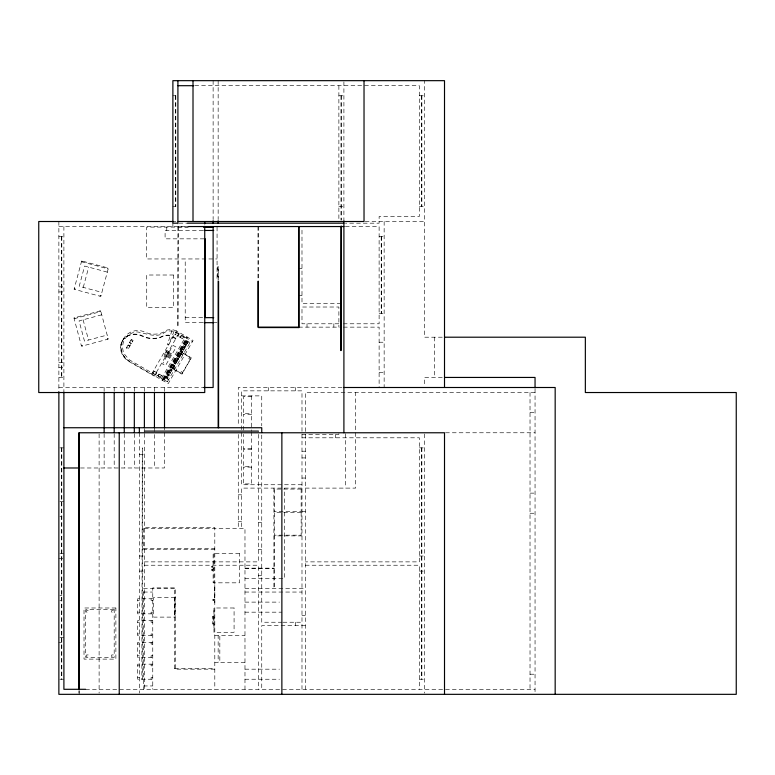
<?xml version="1.0" encoding="UTF-8"?>
<svg xmlns="http://www.w3.org/2000/svg" width="775" height="775" viewBox="0 0 775 775"><rect width="100%" height="100%" fill="white"/><g stroke="black" fill="none" stroke-linecap="round" stroke-linejoin="round"><path stroke-width="0.58" stroke-dasharray="3.88 2.91" d="M176.555 357.343L178.802 358.767L176.361 357.75M74.894 289.472L75.107 288.658L74.303 288.445M82.266 261.94L82.489 261.127M83.264 287.38L88.689 267.133M99.994 296.195L100.207 295.391L101.021 295.604M107.376 268.663L107.589 267.859M178.744 333.628L154.235 376.078L128.166 361.024A16.546 14.328 30 0 1 122.227 341.107L122.44 340.748A16.546 14.328 30 0 1 142.658 335.933A22.165 19.201 30 0 0 164.116 335.333L168.698 335.12L176.032 338.336M151.629 374.093L176.555 330.925L193.101 340.477L168.185 383.644L128.379 360.666A16.546 14.328 30 0 1 122.44 340.748M153.169 373.046L154.225 371.225M175.373 334.597L176.419 332.785M155.426 374.344L156.472 372.523M177.62 335.895L178.667 334.083M155.736 374.519L156.782 372.707M177.93 336.079L178.977 334.267M157.916 375.778L158.962 373.967M180.11 337.338L181.156 335.527M158.236 375.962L159.282 374.151M180.43 337.522L181.476 335.711M160.299 377.154L161.345 375.342M182.493 338.714L183.539 336.892M161.549 378.365L185.215 337.377C178.696 332.746 169.706 327.496 162.469 333.957C153.905 337.561 145.468 333.095 136.981 331.884A15.248 15.248 0 0 0 124.242 353.952L129.328 359.842L168.814 382.55M162.585 378.956L186.93 336.922M162.014 380.079L162.643 378.994M162.372 380.293L163.002 379.198M186.659 338.22L187.288 337.125M163.157 379.295L186.823 338.307M163.486 379.479L187.143 338.491M163.728 379.614L187.385 338.636M164.387 380.002L188.054 339.014M172.505 368.687L181.912 352.402L191.338 357.847L181.931 374.141L170.636 367.65M172.786 368.532L181.912 352.722M182.232 352.819L179.79 351.802M174.191 369.346L175.005 367.931L173.6 367.118M183.317 353.536L182.503 354.95L181.098 354.136M167.39 381.736L191.057 340.758M180.527 372.998L181.34 371.593L182.745 372.407M189.652 357.198L188.838 358.602L190.243 359.416M74.148 318.728L100.866 311.569M101.738 314.805L79.06 320.889L84.485 341.126L107.163 335.052M81.307 345.456L82.111 345.233L82.334 346.047M108.025 338.297L107.221 338.51L107.434 339.324M194.816 85.696L419.353 85.696L419.353 216.477L379.12 216.477L379.12 223.181L345.437 223.181M172.883 95.761L175.906 95.761M338.878 95.761L343.906 95.761M419.353 95.761L424.39 95.761M172.883 206.421L175.906 206.421M338.878 206.421L343.906 206.421M419.353 206.421L424.39 206.421M173.891 221.505L175.906 221.505M365.209 221.505L424.39 221.505M179.035 223.181L187.531 223.181M58.871 226.542L188.519 226.542M345.369 226.542L379.12 226.542L379.12 323.785L343.422 323.785M178.337 226.959L187.986 226.959M188.422 227.104L146.649 227.104L146.649 258.957L217.068 258.957M203.04 230.456L165.094 230.456L165.094 238.836L205.336 238.836M58.871 236.598L63.899 236.598M379.12 236.598L384.148 236.598M298.637 268.46L301.988 268.46M58.871 286.895L63.899 286.895M58.871 291.933L63.899 291.933M298.637 295.285L301.988 295.285M341.048 303.664L301.988 303.664L301.988 227.734M379.12 313.73L384.148 313.73M185.215 317.643L202.963 317.643M202.914 322.671L185.215 322.671L185.215 258.957M213.532 322.671L217.068 322.671M338.878 323.785L301.988 323.785L301.988 307.016L338.878 307.016L338.878 327.137M298.637 327.137L339.479 327.137M343.422 327.137L379.12 327.137L379.12 387.5M442.273 337.202L424.39 337.202L424.39 80.668M379.12 342.23L384.148 342.23M58.871 362.351L63.899 362.351M58.871 367.379L63.899 367.379M379.12 372.407L384.148 372.407M58.871 377.444L63.899 377.444M442.273 377.444L424.39 377.444L424.39 386.386M58.871 387.5L204.745 387.5M341.988 387.5L238.274 387.5L238.274 426.085M535.05 392.528L305.34 392.528L305.34 689.304M241.626 395.88L261.747 395.88L261.747 425.901M251.691 396.722L243.302 396.722L243.302 413.492L251.691 413.492M530.023 412.649L535.05 412.649M251.691 414.325L243.302 414.325L243.302 431.094M445.528 432.77L535.05 432.77M301.988 434.446L338.878 434.446L338.878 432.77M301.988 437.798L419.353 437.798L419.353 561.875L305.34 561.875M59.878 447.863L63.899 447.863M419.353 447.863L424.39 447.863M251.691 448.696L243.302 448.696L243.302 434.329M251.691 449.539L243.302 449.539L243.302 466.308L251.691 466.308M301.988 451.215L305.34 451.215M139.355 454.567L144.382 454.567M301.988 457.918L305.34 457.918M251.691 467.141L243.302 467.141L243.302 483.91L251.691 483.91M80.474 467.984L164.503 467.984L164.503 431.287M301.988 478.039L305.34 478.039M301.988 484.743L241.626 484.743L241.626 390.852L301.988 390.852L301.988 689.304M301.988 488.105L241.626 488.105L241.626 528.337M305.34 488.105L355.647 488.105L355.647 392.528M530.023 493.132L535.05 493.132M238.274 494.808L241.626 494.808M59.878 501.512L63.899 501.512M301.988 511.578L305.34 511.578M530.023 513.253L535.05 513.253M59.878 516.605L61.884 516.605M238.274 521.633L241.626 521.633M258.395 522.476L261.747 522.476M144.382 528.337L244.977 528.337L244.977 689.304M301.988 535.883L274.321 535.883L274.321 588.7M143.54 548.458L214.801 548.458M214.801 549.301L143.54 549.301L143.54 527.504L214.801 527.504L214.801 689.304M258.395 549.301L261.747 549.301M59.878 553.495L63.899 553.495M139.355 556.004L144.382 556.004M419.353 556.004L424.39 556.004M58.871 558.523L63.899 558.523M144.382 561.875L258.395 561.875L258.395 431.094M144.382 565.227L258.395 565.227L258.395 689.304M305.34 565.227L419.353 565.227L419.353 689.304M213.125 566.331L211.449 566.331L211.449 567.164L213.125 567.164M213.125 568.162L213.968 568.162M244.977 568.162L274.321 568.162M244.977 568.579L274.321 568.579M213.125 569.46L211.449 569.46L211.449 570.303L213.125 570.303M139.355 571.097L144.382 571.097M419.353 571.097L424.39 571.097M258.395 575.292L261.747 575.292M244.977 578.644L284.386 578.644L284.386 488.105M214.801 585.348L214.801 605.469M214.384 587.024L214.384 598.765M174.559 588.7L143.54 588.7L143.54 689.304M244.977 588.7L305.34 588.7M143.54 592.052L152.762 592.052M244.977 592.052L301.988 592.052M59.878 595.413L61.884 595.413M152.762 598.765L137.679 598.765L137.679 613.848L152.762 613.848M214.384 599.501L212.708 599.501L212.708 600.334L214.384 600.334M59.878 600.441L61.884 600.441M137.679 600.441L139.355 600.441M152.762 600.441L151.086 600.441L151.086 598.765M244.977 602.117L279.484 602.117M213.968 610.497L213.968 629.784M137.679 612.173L139.355 612.173M152.762 612.173L151.086 612.173L151.086 613.848M244.977 612.173L281.868 612.173M301.988 615.524L305.34 615.524M213.968 616.367L212.282 616.367L212.282 623.914L213.968 623.914M213.968 617.21L213.125 617.21L213.125 623.071L213.968 623.071M152.762 620.562L137.679 620.562L137.679 635.645L152.762 635.645M137.679 622.238L139.355 622.238M152.762 622.238L151.086 622.238L151.086 620.562M282.11 622.238L261.747 622.238L261.747 433.738M283.049 622.238L301.988 622.238M305.34 625.59L261.747 625.59L261.747 689.304M137.679 633.969L139.355 633.969M152.762 633.969L151.086 633.969L151.086 635.645M214.801 635.645L244.977 635.645M59.878 637.321L63.899 637.321M58.871 642.359L61.884 642.359M152.762 642.359L137.679 642.359L137.679 657.442L152.762 657.442M137.679 644.035L139.355 644.035M152.762 644.035L151.086 644.035L151.086 642.359M137.679 655.766L139.355 655.766M152.762 655.766L151.086 655.766L151.086 657.442M214.801 662.48L218.153 662.48L218.153 635.645M244.977 662.48L219.829 662.48L219.829 635.645M152.762 664.156L137.679 664.156L137.679 679.239L152.762 679.239M137.679 665.832L139.355 665.832M152.762 665.832L151.086 665.832L151.086 664.156M174.559 668.341L214.801 668.341M214.801 669.183L174.559 669.183L174.559 587.867M244.977 669.183L279.484 669.183M530.023 674.211L535.05 674.211M137.679 677.563L139.355 677.563M152.762 677.563L151.086 677.563L151.086 679.239M59.878 679.239L63.899 679.239M244.977 679.239L279.484 679.239M419.353 679.239L424.39 679.239M143.54 685.952L152.762 685.952M85.657 689.304L535.05 689.304M81.462 261.727L108.18 268.886M107.318 272.122L84.64 266.048L79.215 286.295L101.893 292.369M176.555 330.925L171.972 329.452L167.187 329.995A22.165 22.165 0 0 1 144.867 332.107A16.546 16.546 0 0 0 128.379 360.666M168.378 352.15L172.593 354.456L171.653 355.008L167.952 352.877M167.429 353.778L171.643 356.093L170.713 356.645L167.013 354.504M166.489 355.415L170.703 357.73L169.764 358.273L166.073 356.142M185.215 337.377L192.471 341.572M175.712 332.378L184.431 337.406L183.375 339.227L174.666 334.19M186.329 340.477L190.001 342.589M186.029 341L188.306 342.317L185.855 341.3M185.642 341.668L187.744 343.277L185.467 341.969M185.264 342.317L187.54 343.625L185.089 342.608M184.508 343.635L186.785 344.943L184.334 343.926M175.818 338.694L168.495 335.478L163.903 335.691A22.165 19.201 30 0 1 142.445 336.302A16.546 14.328 30 0 0 122.227 341.107M184.121 344.303L186.223 345.912L183.946 344.594M183.384 345.573L185.661 346.89L183.21 345.873M182.997 346.241L185.273 347.558L182.822 346.541M182.629 346.89L184.731 348.498L182.454 347.181M181.883 348.169L184.159 349.486L181.718 348.469M181.495 348.837L183.772 350.155L181.331 349.137M180.72 350.184L182.997 351.501L180.546 350.484M180.333 350.862L182.609 352.17L180.158 351.153M179.965 351.501L191.057 358.011L181.931 373.812L170.81 367.35M179.19 352.838L181.466 354.156L179.015 353.138M178.802 353.516L181.079 354.824L178.628 353.807M178.027 354.853L180.129 356.461L177.853 355.144M177.64 355.522L179.916 356.829L177.465 355.822M177.272 356.171L179.548 357.478L177.097 356.461M176.138 358.118L178.415 359.435L175.973 358.418M175.363 359.464L177.64 360.782L175.189 359.765M174.976 360.133L177.078 361.751L174.801 360.433M174.598 360.782L176.71 362.4L174.433 361.082M173.862 362.061L176.138 363.378L173.687 362.361M173.474 362.739L175.751 364.047L173.3 363.029M172.699 364.085L174.801 365.693L172.525 364.386M130.801 340.293L132.612 341.339M172.312 364.754L174.414 366.362L172.137 365.054M171.934 365.403L174.21 366.711L171.769 365.693M129.609 342.347L131.421 343.403M171.197 366.682L173.3 368.29L171.023 366.982M129.425 342.666L131.237 343.713M170.006 368.745L172.282 370.062L169.832 369.045M128.166 344.846L129.977 345.892M127.982 345.166L129.803 346.212M169.618 369.413L171.895 370.731L169.444 369.714M169.241 370.062L171.517 371.38L169.076 370.363M168.504 371.341L170.781 372.659L168.33 371.642M126.683 347.413L128.505 348.459M168.117 372.01L170.393 373.327L167.943 372.31M167.342 373.366L169.444 374.974L167.167 373.666M166.954 374.034L169.231 375.352L166.78 374.335M166.577 374.683L168.853 375.991L166.412 374.974M165.84 375.962L168.117 377.28L165.666 376.262M165.453 376.631L167.555 378.239L165.278 376.931M153.518 370.818L162.237 375.856L161.181 377.667L152.472 372.639M99.839 310.978L100.052 311.782M83.109 319.804L88.534 340.041M74.739 317.702L74.952 318.515M535.05 389.05L535.05 693.15M530.023 392.528L530.023 689.304M434.446 337.202L434.446 377.444M424.39 433.981L424.39 693.131M421.871 95.761L421.871 206.421M421.871 447.863L421.871 679.239M421.455 95.761L421.455 206.421M421.455 447.863L421.455 679.239M384.148 221.505L384.148 387.5M381.629 236.598L381.629 313.73M381.213 236.598L381.213 313.73M345.582 433.661L345.582 488.105M343.906 81.869L343.906 220.303M341.387 95.761L341.387 220.168M340.971 95.761L340.971 220.168M338.878 85.696L338.878 221.979M335.527 434.446L335.527 437.798M333.851 323.785L333.851 327.137M307.016 323.785L307.016 327.137M295.285 387.5L295.285 390.852M295.285 622.238L295.285 625.59M273.904 488.105L273.904 588.7M268.46 387.5L268.46 390.852M258.395 226.542L258.395 280.056M257.978 226.542L257.978 280.056M251.691 395.88L251.691 431.094M251.691 431.907L251.691 484.743M238.274 434.446L238.274 528.337M218.579 280.056L218.579 266.774L217.736 266.774L217.736 280.056M218.153 80.668L218.153 219.567M218.153 266.774L218.153 280.056M217.068 227.104L217.068 280.327M213.968 553.495L213.968 582.829M213.542 599.501L213.542 600.334M213.125 80.668L213.125 219.567M212.282 566.331L212.282 567.164M212.282 569.46L212.282 570.303M178.337 226.542L177.911 327.137L177.911 223.181M175.818 95.761L175.818 206.421M175.402 95.761L175.402 206.421M175.402 668.341L175.402 587.867L152.762 587.867L152.762 689.304M174.646 597.409L174.646 617.113M172.883 223.181L172.883 226.542M166.77 227.104L166.77 230.456M164.503 387.5L164.503 391.104M164.503 427.742L164.503 430.106M154.438 387.5L154.438 391.055M154.438 427.742L154.438 467.984M144.382 387.5L144.382 391.055M144.382 428.924L144.382 432.479M144.382 433.496L144.382 689.304M142.29 679.239L142.29 447.863L141.864 679.239M139.355 432.77L139.355 693.131M134.317 387.5L134.317 391.055M134.317 433.661L134.317 467.984M124.262 387.5L124.262 391.055M124.262 433.661L124.262 467.984M114.196 387.5L114.196 391.055M114.196 433.661L114.196 467.984M104.141 387.5L104.141 391.055M104.141 433.661L104.141 467.984M99.113 433.981L99.113 693.121M79.166 690.699L79.166 694.332M78.992 690.699L78.992 693.121M63.899 226.542L63.899 392.528M61.806 236.598L61.806 377.444M61.806 447.863L61.806 679.239M61.39 236.598L61.39 377.444M61.39 447.863L61.39 679.239M58.871 221.505L58.871 392.528M81.675 260.913L74.08 289.259L100.808 296.418L108.393 268.073L81.675 260.913M171.972 330.518L167.4 344.613L168.514 345.156L174.007 331.497L171.972 330.518M131.314 339.402L126.277 348.111L128.098 349.167L133.126 340.448L131.314 339.402M166.722 350.397L163.583 355.841L165.559 356.984L168.708 351.54L166.722 350.397M164.872 354.407L164.407 355.202L165.201 355.657L165.666 354.863L164.872 354.407M166.586 351.433L166.121 352.228L166.916 352.683L167.381 351.889L166.586 351.433M170.122 350.184L162.556 363.959L165.472 365.645L176.167 347.132L173.251 345.447L170.122 350.184M100.653 310.765L73.925 317.924L81.52 346.26L108.248 339.101L100.653 310.765M173.552 275.009L146.727 275.009L146.727 307.704L173.552 307.704L173.552 275.009M301.155 489.073L274.321 489.073L274.321 511.703L301.155 511.703L301.155 489.073M301.155 512.546L274.321 512.546L274.321 535.176L301.155 535.176L301.155 512.546M239.533 553.495L213.125 553.495L213.125 582.829L239.533 582.829L239.533 553.495M175.063 597.409L153.682 597.409L153.682 617.113L175.063 617.113L175.063 597.409M115.882 607.988L84.02 607.988L84.02 659.118L115.882 659.118L115.882 607.988M234.079 607.988L213.968 607.988L213.968 632.293L234.079 632.293L234.079 607.988M114.196 609.663L85.696 609.663L85.696 657.442L114.196 657.442L114.196 609.663M88.214 610.497L86.538 610.497L86.538 612.173L88.214 612.173L88.214 610.497M113.363 610.497L111.687 610.497L111.687 612.173L113.363 612.173L113.363 610.497M88.214 654.933L86.538 654.933L86.538 656.609L88.214 656.609L88.214 654.933M113.363 654.933L111.687 654.933L111.687 656.609L113.363 656.609L113.363 654.933M168.65 379.556L164.988 377.444L168.65 379.556"/><path stroke-width="1.16" d="M177.911 85.696L193.643 85.696M173.464 221.505L38.75 221.505L38.75 392.528L204.745 392.528L204.745 226.329M178.172 221.505L364.027 221.505L364.027 80.668M187.598 223.181L343.906 223.181M188.519 226.542L343.906 226.542M203.67 226.959L213.328 226.959M203.893 227.104L213.474 227.104M204.087 230.456L213.716 230.456M213.716 317.643L205.336 317.643L205.336 238.836M204.087 322.671L213.532 322.671M298.637 327.137L257.978 327.137L257.978 281.267M444.511 337.202L585.348 337.202L585.348 392.528L736.25 392.528L736.25 694.332L58.871 694.332L58.871 392.014M444.511 377.444L535.05 377.444L535.05 387.887M203.641 387.5L213.125 387.5L213.125 226.542M343.906 387.5L555.171 387.5L555.171 694.332M63.899 427.742L261.747 427.742L261.747 432.576M144.382 431.094L258.395 431.094M63.899 467.984L79.467 467.984M85.657 689.304L63.899 689.304L63.899 392.237M444.511 387.5L444.511 80.668L172.883 80.668L172.883 223.181L177.911 223.181L177.911 80.668M444.511 694.332L444.511 432.77L78.992 432.77L78.992 689.488M343.906 220.768L343.906 432.77M341.387 226.203L340.971 350.61L340.971 226.203M299.053 226.542L299.053 327.563L258.395 327.563L258.395 281.267M298.637 226.542L298.637 327.563M281.868 432.77L281.868 694.332M218.579 281.267L218.579 427.742M218.153 220.768L218.153 223.181M218.153 281.267L218.153 427.742M213.125 220.768L213.125 223.52M204.745 221.505L204.745 223.917M193.004 80.668L193.004 221.505M164.503 392.237L164.503 427.742M154.438 392.237L154.438 427.742M144.382 392.237L144.382 427.742M139.355 427.742L139.355 432.566M134.317 392.237L134.317 432.479M124.262 392.237L124.262 432.479M119.234 432.77L119.234 694.332M114.196 392.237L114.196 432.479M104.141 392.237L104.141 432.479M79.166 432.77L79.166 689.488"/></g></svg>
